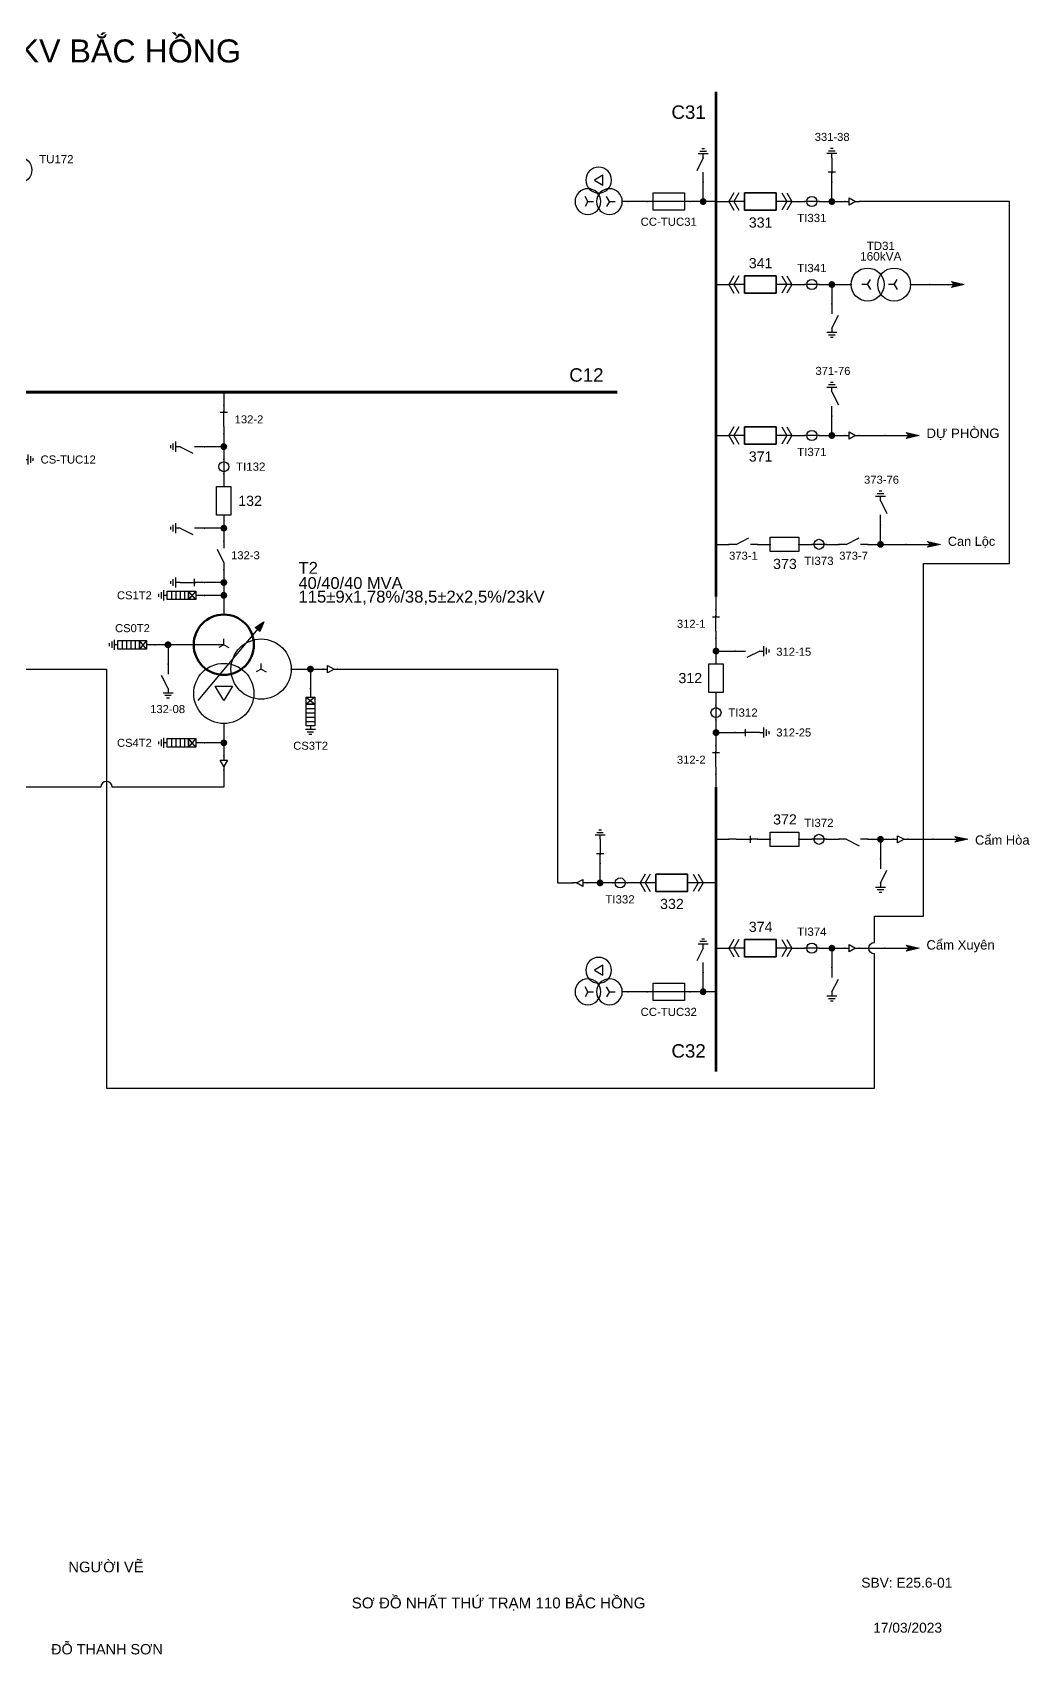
# Model space of a CAD drawing. Header units: millimetres. Extents: x -389 to 411, y 7 to 290.
# Drawn here: x 237.6 to 411.5, y 7.2 to 290 of the extents above; entities that cross this region are included whole.
import ezdxf

# ---------------------------------------------------------------- set-up
doc = ezdxf.new("R2010")
doc.units = ezdxf.units.MM
for name, color, linetype, lineweight in [('BUSBAR_110KV', 1, 'Continuous', 50), ('BUSBAR_35KV', 30, 'Continuous', 50), ('HV_110KV', 1, 'Continuous', 25), ('MV_22KV', 5, 'Continuous', 25), ('MV_35KV', 30, 'Continuous', 25), ('SLD_OTHER', 7, 'Continuous', 25)]:
    doc.layers.add(name, color=color, linetype=linetype, lineweight=lineweight)
doc.layers.add('SYM_PORTS', color=8, linetype='Continuous', plot=False)
doc.layers.add('TEXT', color=7, linetype='Continuous')
doc.styles.add('SLD_TEXT', font='arial.ttf')

# ---------------------------------------------------------------- blocks, each defined once
blk = doc.blocks.new('SYM_VOLTAGE_TRANSFORMER')
at = {"lineweight": 25}
for points in [[(0, 4.625), (0, 3.625)], [(0, 1.375), (-0.8625, 0.875)], [(0, 1.375), (0, 2.375)], [(0, 1.375), (0.8625, 0.875)], [(0, -2.375), (-0.8625, -2.875)], [(0, -2.375), (0, -1.375)], [(0, -2.375), (0.8625, -2.875)]]:
    blk.add_lwpolyline(points, dxfattribs=at)
blk.add_lwpolyline([(2.875, 0.25), (4.625, 0.25), (3.75, -1.25)], close=True, dxfattribs=at)
for centre in [(0, 1.375), (3.75, -0.5), (0, -2.375)]:
    blk.add_circle(centre, 2.25, dxfattribs=at)
at = {"layer": 'SYM_PORTS'}
blk.add_point((0, 4.625), dxfattribs=at)
blk.add_attdef('DEVICE_CODE', (7, 1.625), '', height=2)
at = {"flags": 1}
blk.add_attdef('RATIO', (7, -1.375), '', height=2, dxfattribs=at)
blk = doc.blocks.new('SYM_SURGE_ARRESTER')
at = {"lineweight": 25}
for points in [[(0, 4), (0, 2.5)], [(-0.75, 2.5), (0.75, 1.25)], [(0.75, 2.5), (-0.75, 1.25)], [(-0.75, 0.5), (0.75, 0.5)], [(-0.75, -0.25), (0.75, -0.25)], [(-0.75, -1), (0.75, -1)], [(-0.75, -1.75), (0.75, -1.75)], [(0, -2.5), (0, -3.125)], [(-0.875, -3.125), (0.875, -3.125)], [(-0.5625, -3.5625), (0.5625, -3.5625)], [(-0.25, -4), (0.25, -4)]]:
    blk.add_lwpolyline(points, dxfattribs=at)
for points in [[(-0.75, 2.5), (0.75, 2.5), (0.75, 1.25), (-0.75, 1.25)], [(-0.75, 1.25), (0.75, 1.25), (0.75, -2.5), (-0.75, -2.5)]]:
    blk.add_lwpolyline(points, close=True, dxfattribs=at)
at = {"layer": 'SYM_PORTS'}
blk.add_point((0, 4), dxfattribs=at)
blk.add_attdef('DEVICE_CODE', (1.875, 1), '', height=2)
blk = doc.blocks.new('SYM_DISCONNECTOR_CLOSED')
at = {"lineweight": 25}
for points in [[(-0.625, 1.25), (0.625, 1.25)], [(0, 2.5), (0, 1.25)], [(0, -1.25), (0, 1.5)], [(0, -1.25), (0, -2.5)]]:
    blk.add_lwpolyline(points, dxfattribs=at)
at = {"layer": 'SYM_PORTS'}
for p in [(0, 2.5), (0, -2.5)]:
    blk.add_point(p, dxfattribs=at)
blk.add_attdef('DEVICE_CODE', (1.625, -0.5), '', height=2)
blk = doc.blocks.new('SYM_EARTHING_SWITCH_OPEN')
at = {"lineweight": 25}
for points in [[(0, 3), (0, 1.25)], [(0, -1.25), (-1.125, 1)], [(-0.875, -2), (0.875, -2)], [(-0.5625, -2.4375), (0.5625, -2.4375)], [(0, -1.25), (0, -2)], [(-0.25, -2.875), (0.25, -2.875)]]:
    blk.add_lwpolyline(points, dxfattribs=at)
at = {"layer": 'SYM_PORTS'}
blk.add_point((0, 3), dxfattribs=at)
blk.add_attdef('DEVICE_CODE', (1.875, 0), '', height=2)
blk = doc.blocks.new('SYM_CURRENT_TRANSFORMER')
at = {"lineweight": 25}
blk.add_lwpolyline([(0, 1.25), (0, -1.25)], dxfattribs=at)
blk.add_circle((0, 0), 0.875, dxfattribs=at)
at = {"layer": 'SYM_PORTS'}
for p in [(0, 1.25), (0, -1.25)]:
    blk.add_point(p, dxfattribs=at)
blk.add_attdef('DEVICE_CODE', (1.875, -1.75), '', height=2)
at = {"flags": 1}
blk.add_attdef('RATIO', (1.875, -4.75), '', height=2, dxfattribs=at)
blk = doc.blocks.new('SYM_CIRCUIT_BREAKER')
at = {"lineweight": 25}
blk.add_lwpolyline([(-1.25, 2.5), (1.25, 2.5), (1.25, -2.5), (-1.25, -2.5)], close=True, dxfattribs=at)
at = {"layer": 'SYM_PORTS'}
for p in [(0, 2.5), (0, -2.5)]:
    blk.add_point(p, dxfattribs=at)
blk.add_attdef('DEVICE_CODE', (2.25, -0.5), '', height=2)
at = {"flags": 1}
blk.add_attdef('RATING', (2.25, -3.5), '', height=2, dxfattribs=at)
blk = doc.blocks.new('SYM_DISCONNECTOR_OPEN')
at = {"lineweight": 25}
for points in [[(0, -1.25), (-1.125, 1)], [(0, 2.5), (0, 1.25)], [(0, -1.25), (0, -2.5)]]:
    blk.add_lwpolyline(points, dxfattribs=at)
at = {"layer": 'SYM_PORTS'}
for p in [(0, 2.5), (0, -2.5)]:
    blk.add_point(p, dxfattribs=at)
blk.add_attdef('DEVICE_CODE', (1, -0.5), '', height=2)
blk = doc.blocks.new('SYM_EARTHING_SWITCH_CLOSED')
at = {"lineweight": 25}
for points in [[(0, 3), (0, 1.25)], [(-0.625, 1.25), (0.625, 1.25)], [(0, -1.25), (0, 1.5)], [(-0.875, -2), (0.875, -2)], [(-0.5625, -2.4375), (0.5625, -2.4375)], [(0, -1.25), (0, -2)], [(-0.25, -2.875), (0.25, -2.875)]]:
    blk.add_lwpolyline(points, dxfattribs=at)
at = {"layer": 'SYM_PORTS'}
blk.add_point((0, 3), dxfattribs=at)
blk.add_attdef('DEVICE_CODE', (1.875, 0), '', height=2)
blk = doc.blocks.new('SYM_TRANSFORMER_3W')
blk.add_hatch(color=7).paths.add_polyline_path([(3.75, 8.25), (3.0125, 6.575), (2.2375, 7.225)])
at = {"lineweight": 25}
for points in [[(-7.75, -5.5), (3.0125, 7.35)], [(-3.25, 4.25), (-8.5, 4.25)], [(-3.25, 4.25), (-4.1125, 3.75)], [(-3.25, 4.25), (-3.25, 5.25)], [(-3.25, 4.25), (-2.3875, 3.75)], [(3.25, 0), (2.3875, -0.5)], [(3.25, 0), (3.25, 1)], [(3.25, 0), (4.1125, -0.5)]]:
    blk.add_lwpolyline(points, dxfattribs=at)
for points in [[(3.75, 8.25), (3.0125, 6.575), (2.2375, 7.225)], [(-4.75, -3), (-1.75, -3), (-3.25, -5.5)]]:
    blk.add_lwpolyline(points, close=True, dxfattribs=at)
at = {"lineweight": 50}
blk.add_circle((-3.25, 4.25), 5.25, dxfattribs=at)
at = {"lineweight": 25}
for centre in [(3.25, 0), (-3.25, -4.25)]:
    blk.add_circle(centre, 5.25, dxfattribs=at)
at = {"layer": 'SYM_PORTS'}
for p in [(-3.25, 9.5), (-8.5, 4.25), (8.5, 0), (-3.25, -9.5)]:
    blk.add_point(p, dxfattribs=at)
blk.add_attdef('DEVICE_CODE', (9.5, 6.5), '', height=2)
at = {"flags": 1}
for tag, p in [('POWER', (9.5, 3.5)), ('VOLTAGE_RATIO', (9.5, 0.5))]:
    blk.add_attdef(tag, p, '', height=2, dxfattribs=at)
blk = doc.blocks.new('SYM_CABLE_TERMINATION')
at = {"lineweight": 25}
blk.add_lwpolyline([(-0.625, 0.5), (0.625, 0.5), (0, -0.625)], close=True, dxfattribs=at)
for points in [[(0, 1.25), (0, 0.5)], [(0, -0.625), (0, -1.25)]]:
    blk.add_lwpolyline(points, dxfattribs=at)
at = {"layer": 'SYM_PORTS'}
for p in [(0, 1.25), (0, -1.25)]:
    blk.add_point(p, dxfattribs=at)
blk = doc.blocks.new('SYM_DRAWOUT_BREAKER')
at = {"lineweight": 25}
for points in [[(-1.5, 4.625), (0, 5.5), (1.5, 4.625)], [(-1.5, 3.75), (0, 4.625), (1.5, 3.75)], [(0, 5.5), (0, 2.75)], [(0, -2.75), (0, -5.5)], [(-1.5, -3.75), (0, -4.625), (1.5, -3.75)], [(-1.5, -4.625), (0, -5.5), (1.5, -4.625)]]:
    blk.add_lwpolyline(points, dxfattribs=at)
at = {"lineweight": 35}
blk.add_lwpolyline([(-1.5, 2.75), (1.5, 2.75), (1.5, -2.75), (-1.5, -2.75)], close=True, dxfattribs=at)
at = {"layer": 'SYM_PORTS'}
for p in [(0, 5.5), (0, -5.5)]:
    blk.add_point(p, dxfattribs=at)
blk.add_attdef('DEVICE_CODE', (2.5, 2.5), '', height=2)
at = {"flags": 1}
blk.add_attdef('RATING', (2.5, -0.5), '', height=2, dxfattribs=at)
blk = doc.blocks.new('SYM_TRANSFORMER_2W')
at = {"lineweight": 25}
for points in [[(0, 2.3125), (0, 3.3125)], [(0, 2.3125), (-0.8625, 1.8125)], [(0, 2.3125), (0.8625, 1.8125)], [(0, -2.3125), (-0.8625, -2.8125)], [(0, -2.3125), (0, -1.3125)], [(0, -2.3125), (0.8625, -2.8125)]]:
    blk.add_lwpolyline(points, dxfattribs=at)
for centre in [(0, 2.3125), (0, -2.3125)]:
    blk.add_circle(centre, 2.875, dxfattribs=at)
at = {"layer": 'SYM_PORTS'}
for p in [(0, 5.1875), (0, -5.1875)]:
    blk.add_point(p, dxfattribs=at)
blk.add_attdef('DEVICE_CODE', (3.875, 2.1875), '', height=2)
at = {"flags": 1}
for tag, p in [('POWER', (3.875, -0.8125)), ('VOLTAGE_RATIO', (3.875, -3.8125))]:
    blk.add_attdef(tag, p, '', height=2, dxfattribs=at)
blk = doc.blocks.new('SYM_LINE_FEEDER_ARROW')
blk.add_hatch(color=7).paths.add_polyline_path([(0, -3), (-0.5, -0.75), (0, -1.25), (0.5, -0.75)])
at = {"lineweight": 25}
blk.add_lwpolyline([(0, 3), (0, -1.25)], dxfattribs=at)
blk.add_lwpolyline([(0, -3), (-0.5, -0.75), (0, -1.25), (0.5, -0.75)], close=True, dxfattribs=at)
at = {"layer": 'SYM_PORTS'}
blk.add_point((0, 3), dxfattribs=at)
blk.add_attdef('LINE_NAME', (1.5, 0), '', height=2)
blk = doc.blocks.new('SYM_FUSE_DISCONNECTOR')
at = {"lineweight": 25}
blk.add_lwpolyline([(0, 3.75), (0, -3.75)], dxfattribs=at)
blk.add_lwpolyline([(-1.5, 2.75), (1.5, 2.75), (1.5, -2.75), (-1.5, -2.75)], close=True, dxfattribs=at)
at = {"layer": 'SYM_PORTS'}
for p in [(0, 3.75), (0, -3.75)]:
    blk.add_point(p, dxfattribs=at)
blk.add_attdef('DEVICE_CODE', (2.5, 0.75), '', height=2)
at = {"flags": 1}
blk.add_attdef('RATING', (2.5, -2.25), '', height=2, dxfattribs=at)

msp = doc.modelspace()

# ---------------------------------------------------------------- hatches: boundary and pattern name
at = {"layer": 'HV_110KV'}
h = msp.add_hatch(color=7, dxfattribs=at)
edge = h.paths.add_edge_path()
edge.add_arc((270.97, 217.83), 0.6, 0, 360)
h = msp.add_hatch(color=7, dxfattribs=at)
edge = h.paths.add_edge_path()
edge.add_arc((270.97, 203.62), 0.6, 0, 360)
h = msp.add_hatch(color=7, dxfattribs=at)
edge = h.paths.add_edge_path()
edge.add_arc((270.97, 194.14), 0.6, 0, 360)
h = msp.add_hatch(color=7, dxfattribs=at)
edge = h.paths.add_edge_path()
edge.add_arc((270.97, 191.91), 0.6, 0, 360)
h = msp.add_hatch(color=7, dxfattribs=at)
edge = h.paths.add_edge_path()
edge.add_arc((261.24, 183.3), 0.6, 0, 360)
at = {"layer": 'MV_22KV'}
h = msp.add_hatch(color=7, dxfattribs=at)
edge = h.paths.add_edge_path()
edge.add_arc((270.97, 166.19), 0.6, 0, 360)
at = {"layer": 'MV_35KV'}
h = msp.add_hatch(color=7, dxfattribs=at)
edge = h.paths.add_edge_path()
edge.add_arc((354.56, 260.56), 0.6, 0, 360)
h = msp.add_hatch(color=7, dxfattribs=at)
edge = h.paths.add_edge_path()
edge.add_arc((377.01, 260.57), 0.6, 0, 360)
h = msp.add_hatch(color=7, dxfattribs=at)
edge = h.paths.add_edge_path()
edge.add_arc((377.01, 246.1), 0.6, 0, 360)
h = msp.add_hatch(color=7, dxfattribs=at)
edge = h.paths.add_edge_path()
edge.add_arc((377.01, 219.78), 0.6, 0, 360)
h = msp.add_hatch(color=7, dxfattribs=at)
edge = h.paths.add_edge_path()
edge.add_arc((385.49, 200.8), 0.6, 0, 360)
h = msp.add_hatch(color=7, dxfattribs=at)
edge = h.paths.add_edge_path()
edge.add_arc((356.8, 182.19), 0.6, 0, 360)
h = msp.add_hatch(color=7, dxfattribs=at)
edge = h.paths.add_edge_path()
edge.add_arc((286.07, 179.05), 0.6, 0, 360)
h = msp.add_hatch(color=7, dxfattribs=at)
edge = h.paths.add_edge_path()
edge.add_arc((356.8, 167.97), 0.6, 0, 360)
h = msp.add_hatch(color=7, dxfattribs=at)
edge = h.paths.add_edge_path()
edge.add_arc((385.49, 149.37), 0.6, 0, 360)
h = msp.add_hatch(color=7, dxfattribs=at)
edge = h.paths.add_edge_path()
edge.add_arc((336.59, 141.77), 0.6, 0, 360)
h = msp.add_hatch(color=7, dxfattribs=at)
edge = h.paths.add_edge_path()
edge.add_arc((377.01, 130.39), 0.6, 0, 360)
h = msp.add_hatch(color=7, dxfattribs=at)
edge = h.paths.add_edge_path()
edge.add_arc((354.56, 122.79), 0.6, 0, 360)

# ---------------------------------------------------------------- linework, layer by layer
at = {"layer": 'BUSBAR_110KV', "const_width": 0.512}
msp.add_lwpolyline([(201.94, 227.31), (339.58, 227.31)], dxfattribs=at)
at = {"layer": 'BUSBAR_35KV', "const_width": 0.512}
for points in [[(356.8, 279.71), (356.8, 191.66)], [(356.8, 158.5), (356.8, 108.86)]]:
    msp.add_lwpolyline(points, dxfattribs=at)
at = {"layer": 'HV_110KV'}
for points in [[(270.97, 227.31), (270.97, 225.07)], [(270.97, 217.83), (267.59, 217.83)], [(270.97, 220.07), (270.97, 217.83)], [(270.97, 217.83), (270.97, 215.59)], [(270.97, 213.09), (270.97, 210.86)], [(270.97, 205.86), (270.97, 203.62)], [(270.97, 203.62), (267.59, 203.62)], [(270.97, 203.62), (270.97, 201.38)], [(270.97, 196.38), (270.97, 194.14)], [(270.97, 194.14), (267.59, 194.14)], [(270.97, 194.14), (270.97, 191.91)], [(270.97, 191.91), (267.59, 191.91)], [(270.97, 191.91), (270.97, 188.55)], [(261.24, 183.3), (259, 183.3)], [(265.72, 183.3), (261.24, 183.3)], [(261.24, 183.3), (261.24, 179.93)]]:
    msp.add_lwpolyline(points, dxfattribs=at)
at = {"layer": 'MV_22KV'}
for points in [[(270.97, 169.55), (270.97, 166.19)], [(270.97, 166.19), (267.59, 166.19)], [(270.97, 166.19), (270.97, 163.95)]]:
    msp.add_lwpolyline(points, dxfattribs=at)
msp.add_lwpolyline([(270.97, 161.45), (270.97, 158.75), (270.97, 158.46), (251.5, 158.46, 1), (249.5, 158.46), (168.95, 158.46), (168.95, 156.96), (168.95, 154.26)], format="xyb", dxfattribs=at)
at = {"layer": 'MV_35KV'}
for points in [[(354.56, 260.56), (354.56, 263.93)], [(377.01, 260.57), (377.01, 263.94)], [(344.82, 260.56), (341.47, 260.56)], [(354.56, 260.56), (352.32, 260.56)], [(356.8, 260.56), (354.56, 260.56)], [(356.8, 260.57), (359.04, 260.57)], [(370.04, 260.57), (372.27, 260.57)], [(374.77, 260.57), (377.01, 260.57)], [(377.01, 260.57), (379.25, 260.57)], [(356.8, 246.1), (359.04, 246.1)], [(370.04, 246.1), (372.27, 246.1)], [(374.77, 246.1), (377.01, 246.1)], [(377.01, 246.1), (377.01, 242.73)], [(377.01, 246.1), (380.37, 246.1)], [(377.01, 219.78), (377.01, 223.15)], [(356.8, 219.78), (359.04, 219.78)], [(370.04, 219.78), (372.27, 219.78)], [(374.77, 219.78), (377.01, 219.78)], [(377.01, 219.78), (379.25, 219.78)], [(381.75, 219.78), (386.23, 219.78)], [(385.49, 200.8), (385.49, 204.17)], [(356.8, 200.8), (359.04, 200.8)], [(364.04, 200.8), (366.27, 200.8)], [(371.27, 200.8), (373.51, 200.8)], [(376.01, 200.8), (378.25, 200.8)], [(383.25, 200.8), (385.49, 200.8)], [(385.49, 200.8), (389.96, 200.8)], [(356.8, 191.66), (356.8, 189.43)], [(356.8, 184.43), (356.8, 182.19)], [(356.8, 182.19), (360.17, 182.19)], [(356.8, 182.19), (356.8, 179.95)], [(282.72, 179.05), (286.07, 179.05)], [(286.07, 179.05), (286.07, 175.68)], [(286.07, 179.05), (288.31, 179.05)], [(290.81, 179.05), (293.51, 179.05), (329.15, 179.05), (329.15, 141.77), (331.85, 141.77)], [(356.8, 174.95), (356.8, 172.71)], [(356.8, 170.21), (356.8, 167.97)], [(356.8, 167.97), (360.17, 167.97)], [(356.8, 167.97), (356.8, 165.74)], [(356.8, 160.74), (356.8, 158.5)], [(356.8, 149.37), (359.04, 149.37)], [(364.04, 149.37), (366.27, 149.37)], [(371.27, 149.37), (373.51, 149.37)], [(376.01, 149.37), (378.25, 149.37)], [(383.25, 149.37), (385.49, 149.37)], [(385.49, 149.37), (385.49, 145.99)], [(385.49, 149.37), (387.73, 149.37)], [(390.23, 149.37), (394.7, 149.37)], [(336.59, 141.77), (336.59, 145.14)], [(336.59, 141.77), (334.35, 141.77)], [(338.82, 141.77), (336.59, 141.77)], [(343.56, 141.77), (341.32, 141.77)], [(356.8, 141.77), (354.56, 141.77)], [(356.8, 130.39), (359.04, 130.39)], [(370.04, 130.39), (372.27, 130.39)], [(374.77, 130.39), (377.01, 130.39)], [(377.01, 130.39), (377.01, 127.01)], [(377.01, 130.39), (379.25, 130.39)], [(381.75, 130.39), (386.23, 130.39)], [(354.56, 122.79), (354.56, 126.16)], [(344.82, 122.79), (341.47, 122.79)], [(354.56, 122.79), (352.32, 122.79)], [(356.8, 122.79), (354.56, 122.79)]]:
    msp.add_lwpolyline(points, dxfattribs=at)
msp.add_lwpolyline([(128.38, 179.05), (131.08, 179.05), (250.5, 179.05), (250.5, 105.96), (384.45, 105.96), (384.45, 129.39, -1), (384.45, 131.39), (384.45, 135.96), (393, 135.96), (393, 197.46), (408, 197.46), (408, 260.57), (384.45, 260.57), (381.75, 260.57)], format="xyb", dxfattribs=at)
at = {"layer": 'SLD_OTHER'}
msp.add_lwpolyline([(390.74, 246.1), (394.1, 246.1)], dxfattribs=at)

# ---------------------------------------------------------------- block references
at = {"layer": 'HV_110KV'}
ref = msp.add_blockref('SYM_VOLTAGE_TRANSFORMER', (232.88, 266.07), dxfattribs=dict(at, rotation=90))
ref.add_attrib('DEVICE_CODE', 'TU172', (238.78, 267.24), dxfattribs={"layer": 'TEXT', "height": 1.427, "style": 'SLD_TEXT'})
ref = msp.add_blockref('SYM_DISCONNECTOR_CLOSED', (270.97, 222.57), dxfattribs=at)
ref.add_attrib('DEVICE_CODE', '132-2', (272.86, 221.89), dxfattribs={"layer": 'TEXT', "height": 1.399, "style": 'SLD_TEXT'})
at = {"layer": 'HV_110KV', "xscale": -1, "rotation": 270}
for name, p in [('SYM_EARTHING_SWITCH_OPEN', (264.59, 217.83)), ('SYM_EARTHING_SWITCH_OPEN', (264.59, 203.62)), ('SYM_EARTHING_SWITCH_CLOSED', (264.59, 194.14))]:
    msp.add_blockref(name, p, dxfattribs=at)
at = {"layer": 'HV_110KV'}
ref = msp.add_blockref('SYM_SURGE_ARRESTER', (233.74, 215.59), dxfattribs=dict(at, rotation=90))
ref.add_attrib('DEVICE_CODE', 'CS-TUC12', (239.01, 214.89), dxfattribs={"layer": 'TEXT', "height": 1.412, "style": 'SLD_TEXT'})
ref = msp.add_blockref('SYM_CURRENT_TRANSFORMER', (270.97, 214.34), dxfattribs=at)
ref.add_attrib('DEVICE_CODE', 'TI132', (273.11, 213.63), dxfattribs={"layer": 'TEXT', "height": 1.432, "style": 'SLD_TEXT'})
ref = msp.add_blockref('SYM_CIRCUIT_BREAKER', (270.97, 208.36), dxfattribs=at)
ref.add_attrib('DEVICE_CODE', '132', (273.49, 207.5), dxfattribs={"layer": 'TEXT', "height": 1.773, "style": 'SLD_TEXT'})
ref = msp.add_blockref('SYM_DISCONNECTOR_OPEN', (270.97, 198.88), dxfattribs=at)
ref.add_attrib('DEVICE_CODE', '132-3', (272.24, 198.2), dxfattribs={"layer": 'TEXT', "height": 1.399, "style": 'SLD_TEXT'})
ref = msp.add_blockref('SYM_TRANSFORMER_3W', (274.22, 179.05), dxfattribs=at)
ref.add_attrib('DEVICE_CODE', 'T2', (283.99, 195.66), dxfattribs={"layer": 'TEXT', "height": 2.08, "style": 'SLD_TEXT'})
ref = msp.add_blockref('SYM_SURGE_ARRESTER', (263.59, 191.91), dxfattribs=dict(at, rotation=270))
ref.add_attrib('DEVICE_CODE', 'CS1T2', (252.34, 191.22), dxfattribs={"layer": 'TEXT', "height": 1.395, "style": 'SLD_TEXT'})
ref = msp.add_blockref('SYM_SURGE_ARRESTER', (255, 183.3), dxfattribs=dict(at, rotation=270))
ref.add_attrib('DEVICE_CODE', 'CS0T2', (252.01, 185.49), dxfattribs={"layer": 'TEXT', "height": 1.395, "style": 'SLD_TEXT'})
ref = msp.add_blockref('SYM_EARTHING_SWITCH_OPEN', (261.24, 176.93), dxfattribs=at)
ref.add_attrib('DEVICE_CODE', '132-08', (258.13, 171.38), dxfattribs={"layer": 'TEXT', "height": 1.398, "style": 'SLD_TEXT'})
at = {"layer": 'MV_22KV'}
ref = msp.add_blockref('SYM_SURGE_ARRESTER', (263.59, 166.19), dxfattribs=dict(at, rotation=270))
ref.add_attrib('DEVICE_CODE', 'CS4T2', (252.34, 165.5), dxfattribs={"layer": 'TEXT', "height": 1.395, "style": 'SLD_TEXT'})
msp.add_blockref('SYM_CABLE_TERMINATION', (270.97, 162.7), dxfattribs=at)
at = {"layer": 'MV_35KV', "xscale": -1}
for name, p, rotation in [('SYM_EARTHING_SWITCH_OPEN', (354.56, 266.93), 180), ('SYM_VOLTAGE_TRANSFORMER', (336.84, 260.56), 270), ('SYM_DISCONNECTOR_CLOSED', (361.54, 149.37), 270), ('SYM_EARTHING_SWITCH_CLOSED', (336.59, 148.14), 180), ('SYM_DISCONNECTOR_OPEN', (380.75, 149.37), 270), ('SYM_EARTHING_SWITCH_OPEN', (354.56, 129.16), 180), ('SYM_VOLTAGE_TRANSFORMER', (336.84, 122.79), 270)]:
    msp.add_blockref(name, p, dxfattribs=dict(at, rotation=rotation))
at = {"layer": 'MV_35KV'}
ref = msp.add_blockref('SYM_EARTHING_SWITCH_CLOSED', (377.01, 266.94), dxfattribs=dict(at, rotation=180))
ref.add_attrib('DEVICE_CODE', '331-38', (374.02, 271.14), dxfattribs={"layer": 'TEXT', "height": 1.398, "style": 'SLD_TEXT'})
ref = msp.add_blockref('SYM_FUSE_DISCONNECTOR', (348.57, 260.56), dxfattribs=dict(at, rotation=270))
ref.add_attrib('DEVICE_CODE', 'CC-TUC31', (343.65, 256.34), dxfattribs={"layer": 'TEXT', "height": 1.421, "style": 'SLD_TEXT'})
ref = msp.add_blockref('SYM_DRAWOUT_BREAKER', (364.54, 260.57), dxfattribs=dict(at, rotation=270))
ref.add_attrib('DEVICE_CODE', '331', (362.52, 256.02), dxfattribs={"layer": 'TEXT', "height": 1.773, "style": 'SLD_TEXT'})
ref = msp.add_blockref('SYM_CURRENT_TRANSFORMER', (373.52, 260.57), dxfattribs=dict(at, rotation=270))
ref.add_attrib('DEVICE_CODE', 'TI331', (370.95, 256.99), dxfattribs={"layer": 'TEXT', "height": 1.432, "style": 'SLD_TEXT'})
for name, p, rotation in [('SYM_CABLE_TERMINATION', (380.5, 260.57), 90), ('SYM_CABLE_TERMINATION', (380.5, 219.78), 90), ('SYM_LINE_FEEDER_ARROW', (389.23, 219.78), 90), ('SYM_LINE_FEEDER_ARROW', (392.96, 200.8), 90), ('SYM_CABLE_TERMINATION', (289.56, 179.05), 90), ('SYM_CABLE_TERMINATION', (388.98, 149.37), 90), ('SYM_LINE_FEEDER_ARROW', (397.7, 149.37), 90), ('SYM_CABLE_TERMINATION', (333.1, 141.77), 270), ('SYM_CABLE_TERMINATION', (380.5, 130.39), 90), ('SYM_LINE_FEEDER_ARROW', (389.23, 130.39), 90)]:
    msp.add_blockref(name, p, dxfattribs=dict(at, rotation=rotation))
ref = msp.add_blockref('SYM_TRANSFORMER_2W', (385.56, 246.1), dxfattribs=dict(at, rotation=90))
ref.add_attrib('DEVICE_CODE', 'TD31', (383.1, 252.13), dxfattribs={"layer": 'TEXT', "height": 1.431, "style": 'SLD_TEXT'})
ref = msp.add_blockref('SYM_DRAWOUT_BREAKER', (364.54, 246.1), dxfattribs=dict(at, rotation=270))
ref.add_attrib('DEVICE_CODE', '341', (362.52, 248.94), dxfattribs={"layer": 'TEXT', "height": 1.773, "style": 'SLD_TEXT'})
ref = msp.add_blockref('SYM_CURRENT_TRANSFORMER', (373.52, 246.1), dxfattribs=dict(at, rotation=270))
ref.add_attrib('DEVICE_CODE', 'TI341', (370.95, 248.26), dxfattribs={"layer": 'TEXT', "height": 1.432, "style": 'SLD_TEXT'})
at = {"layer": 'MV_35KV', "xscale": -1}
for p in [(377.01, 239.73), (385.49, 142.99), (377.01, 124.01)]:
    msp.add_blockref('SYM_EARTHING_SWITCH_OPEN', p, dxfattribs=at)
at = {"layer": 'MV_35KV'}
ref = msp.add_blockref('SYM_EARTHING_SWITCH_OPEN', (377.01, 226.15), dxfattribs=dict(at, rotation=180))
ref.add_attrib('DEVICE_CODE', '371-76', (374.15, 230.34), dxfattribs={"layer": 'TEXT', "height": 1.401, "style": 'SLD_TEXT'})
ref = msp.add_blockref('SYM_DRAWOUT_BREAKER', (364.54, 219.78), dxfattribs=dict(at, rotation=270))
ref.add_attrib('DEVICE_CODE', '371', (362.52, 215.23), dxfattribs={"layer": 'TEXT', "height": 1.773, "style": 'SLD_TEXT'})
ref = msp.add_blockref('SYM_CURRENT_TRANSFORMER', (373.52, 219.78), dxfattribs=dict(at, rotation=270))
ref.add_attrib('DEVICE_CODE', 'TI371', (370.95, 216.19), dxfattribs={"layer": 'TEXT', "height": 1.435, "style": 'SLD_TEXT'})
ref = msp.add_blockref('SYM_EARTHING_SWITCH_OPEN', (385.49, 207.17), dxfattribs=dict(at, rotation=180))
ref.add_attrib('DEVICE_CODE', '373-76', (382.62, 211.37), dxfattribs={"layer": 'TEXT', "height": 1.401, "style": 'SLD_TEXT'})
ref = msp.add_blockref('SYM_DISCONNECTOR_OPEN', (361.54, 200.8), dxfattribs=dict(at, rotation=270))
ref.add_attrib('DEVICE_CODE', '373-1', (359.08, 198.12), dxfattribs={"layer": 'TEXT', "height": 1.402, "style": 'SLD_TEXT'})
ref = msp.add_blockref('SYM_CIRCUIT_BREAKER', (368.77, 200.8), dxfattribs=dict(at, rotation=270))
ref.add_attrib('DEVICE_CODE', '373', (366.76, 196.5), dxfattribs={"layer": 'TEXT', "height": 1.773, "style": 'SLD_TEXT'})
ref = msp.add_blockref('SYM_CURRENT_TRANSFORMER', (374.76, 200.8), dxfattribs=dict(at, rotation=270))
ref.add_attrib('DEVICE_CODE', 'TI373', (372.18, 197.21), dxfattribs={"layer": 'TEXT', "height": 1.435, "style": 'SLD_TEXT'})
ref = msp.add_blockref('SYM_DISCONNECTOR_OPEN', (380.75, 200.8), dxfattribs=dict(at, rotation=270))
ref.add_attrib('DEVICE_CODE', '373-7', (378.29, 198.12), dxfattribs={"layer": 'TEXT', "height": 1.402, "style": 'SLD_TEXT'})
ref = msp.add_blockref('SYM_DISCONNECTOR_CLOSED', (356.8, 186.93), dxfattribs=at)
ref.add_attrib('DEVICE_CODE', '312-1', (349.98, 186.25), dxfattribs={"layer": 'TEXT', "height": 1.399, "style": 'SLD_TEXT'})
ref = msp.add_blockref('SYM_EARTHING_SWITCH_OPEN', (363.17, 182.19), dxfattribs=dict(at, rotation=90))
ref.add_attrib('DEVICE_CODE', '312-15', (367.32, 181.38), dxfattribs={"layer": 'TEXT', "height": 1.398, "style": 'SLD_TEXT'})
ref = msp.add_blockref('SYM_CIRCUIT_BREAKER', (356.8, 177.45), dxfattribs=at)
ref.add_attrib('DEVICE_CODE', '312', (350.25, 176.6), dxfattribs={"layer": 'TEXT', "height": 1.773, "style": 'SLD_TEXT'})
ref = msp.add_blockref('SYM_SURGE_ARRESTER', (286.07, 171.68), dxfattribs=at)
ref.add_attrib('DEVICE_CODE', 'CS3T2', (283.08, 164.99), dxfattribs={"layer": 'TEXT', "height": 1.395, "style": 'SLD_TEXT'})
ref = msp.add_blockref('SYM_CURRENT_TRANSFORMER', (356.8, 171.46), dxfattribs=at)
ref.add_attrib('DEVICE_CODE', 'TI312', (358.95, 170.75), dxfattribs={"layer": 'TEXT', "height": 1.432, "style": 'SLD_TEXT'})
ref = msp.add_blockref('SYM_EARTHING_SWITCH_CLOSED', (363.17, 167.97), dxfattribs=dict(at, rotation=90))
ref.add_attrib('DEVICE_CODE', '312-25', (367.32, 167.3), dxfattribs={"layer": 'TEXT', "height": 1.398, "style": 'SLD_TEXT'})
ref = msp.add_blockref('SYM_DISCONNECTOR_CLOSED', (356.8, 163.24), dxfattribs=at)
ref.add_attrib('DEVICE_CODE', '312-2', (349.98, 162.56), dxfattribs={"layer": 'TEXT', "height": 1.399, "style": 'SLD_TEXT'})
ref = msp.add_blockref('SYM_CIRCUIT_BREAKER', (368.77, 149.37), dxfattribs=dict(at, rotation=270))
ref.add_attrib('DEVICE_CODE', '372', (366.76, 151.96), dxfattribs={"layer": 'TEXT', "height": 1.773, "style": 'SLD_TEXT'})
ref = msp.add_blockref('SYM_CURRENT_TRANSFORMER', (374.76, 149.37), dxfattribs=dict(at, rotation=270))
ref.add_attrib('DEVICE_CODE', 'TI372', (372.18, 151.53), dxfattribs={"layer": 'TEXT', "height": 1.435, "style": 'SLD_TEXT'})
ref = msp.add_blockref('SYM_CURRENT_TRANSFORMER', (340.07, 141.77), dxfattribs=dict(at, rotation=270))
ref.add_attrib('DEVICE_CODE', 'TI332', (337.5, 138.19), dxfattribs={"layer": 'TEXT', "height": 1.432, "style": 'SLD_TEXT'})
ref = msp.add_blockref('SYM_DRAWOUT_BREAKER', (349.06, 141.77), dxfattribs=dict(at, rotation=270))
ref.add_attrib('DEVICE_CODE', '332', (347.05, 137.22), dxfattribs={"layer": 'TEXT', "height": 1.773, "style": 'SLD_TEXT'})
ref = msp.add_blockref('SYM_DRAWOUT_BREAKER', (364.54, 130.39), dxfattribs=dict(at, rotation=270))
ref.add_attrib('DEVICE_CODE', '374', (362.52, 133.23), dxfattribs={"layer": 'TEXT', "height": 1.773, "style": 'SLD_TEXT'})
ref = msp.add_blockref('SYM_CURRENT_TRANSFORMER', (373.52, 130.39), dxfattribs=dict(at, rotation=270))
ref.add_attrib('DEVICE_CODE', 'TI374', (370.95, 132.55), dxfattribs={"layer": 'TEXT', "height": 1.435, "style": 'SLD_TEXT'})
ref = msp.add_blockref('SYM_FUSE_DISCONNECTOR', (348.57, 122.79), dxfattribs=dict(at, rotation=270))
ref.add_attrib('DEVICE_CODE', 'CC-TUC32', (343.65, 118.57), dxfattribs={"layer": 'TEXT', "height": 1.421, "style": 'SLD_TEXT'})
at = {"layer": 'SLD_OTHER', "rotation": 90}
msp.add_blockref('SYM_LINE_FEEDER_ARROW', (397.1, 246.1), dxfattribs=at)

# ---------------------------------------------------------------- texts
at = {"layer": 'TEXT', "attachment_point": 7, "style": 'SLD_TEXT'}
for s, insert, char_height in [('SƠ ĐỒ NHẤT THỨ TRẠM 110KV BẮC HỒNG', (157.49, 283.93), 4.0148), ('C31', (349.03, 274.95), 2.335), ('160kVA', (381.92, 250.26), 1.476), ('C12', (331.21, 229.13), 2.335), ('DỰ PHÒNG', (393.5, 218.97), 1.654), ('Can Lộc', (397.23, 200.19), 1.588), ('40/40/40 MVA', (283.99, 193), 2.0511), ('115±9x1,78%/38,5±2x2,5%/23kV', (283.99, 190.26), 2.0801), ('Cẩm Hòa', (401.97, 148.42), 1.612), ('Cẩm Xuyên', (393.5, 129.66), 1.631), ('C32', (349.03, 111.28), 2.335), ('NGƯỜI VẼ', (243.86, 21.56), 1.843), ('SBV: E25.6-01', (382.14, 18.88), 1.7188), ('SƠ ĐỒ NHẤT THỨ TRẠM 110 BẮC HỒNG', (293.28, 14.87), 1.8866), ('17/03/2023', (384.21, 11.03), 1.719), ('ĐỖ THANH SƠN', (240.85, 7.24), 1.8013)]:
    msp.add_mtext(s, dxfattribs=dict(at, insert=insert, char_height=char_height))

doc.saveas('drawing.dxf')
